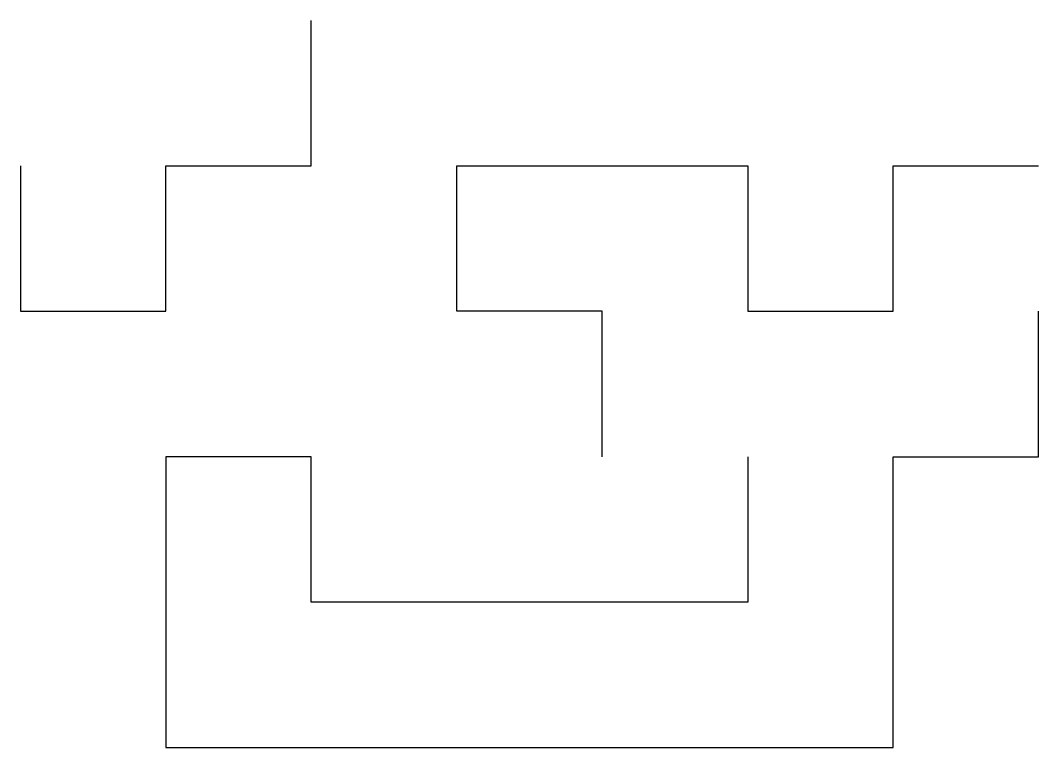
# Model space of a CAD drawing. Header units: inches. Extents: x -3 to 4, y -2 to 3.
import ezdxf

# ---------------------------------------------------------------- set-up
doc = ezdxf.new("R2010")
doc.units = ezdxf.units.IN
doc.header["$MEASUREMENT"] = 0

msp = doc.modelspace()

# ---------------------------------------------------------------- linework, layer by layer
for points in [[(-3, 2), (-3, 1), (-2, 1), (-2, 2), (-1, 2), (-1, 3)], [(1, 0), (1, 1), (0, 1), (0, 2), (1, 2), (2, 2), (2, 1), (3, 1), (3, 2), (4, 2)], [(2, 0), (2, -1), (1, -1), (0, -1), (-1, -1), (-1, 0), (-2, 0), (-2, -1), (-2, -2), (3, -2), (3, 0), (4, 0), (4, 1)]]:
    msp.add_lwpolyline(points)

doc.saveas('drawing.dxf')
